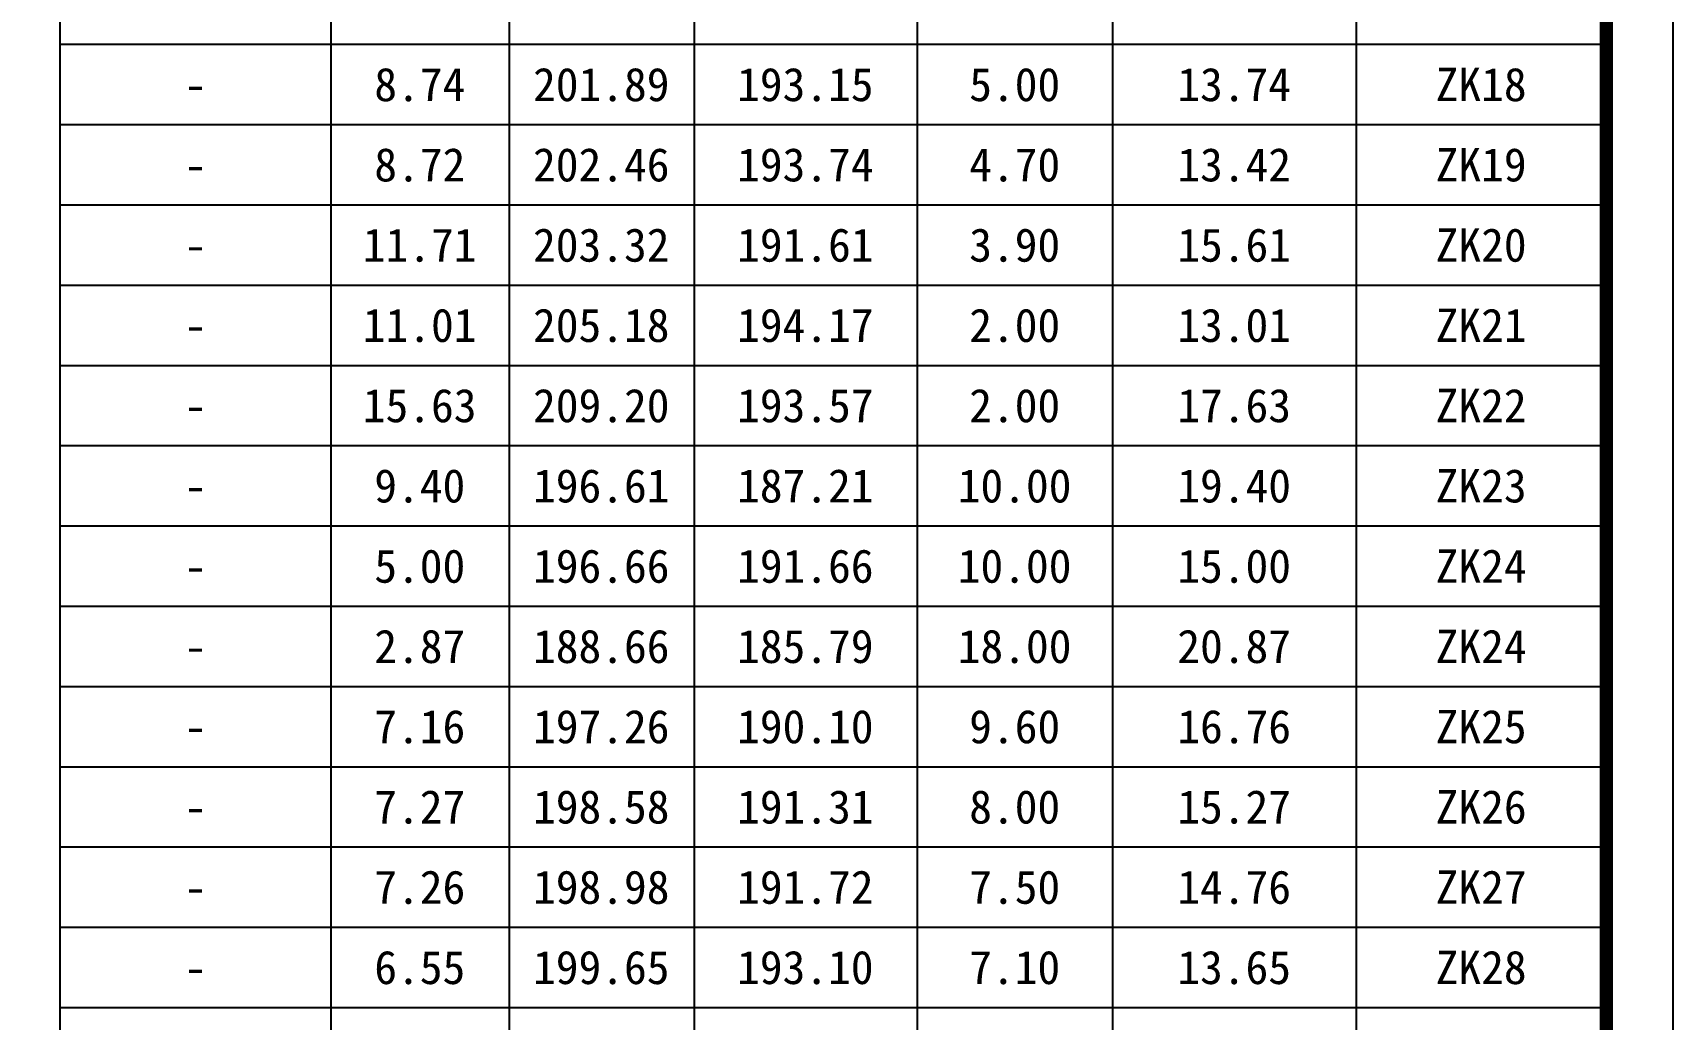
# Model space of a CAD drawing. Header units: millimetres. Extents: x 928 to 1798, y 854 to 1152.
# Drawn here: x 1675.6 to 1798.3, y 929.5 to 1003.3 of the extents above; entities that cross this region are included whole.
import ezdxf

# ---------------------------------------------------------------- set-up
doc = ezdxf.new("R2010")
doc.units = ezdxf.units.MM
doc.layers.add('不打印', color=7, linetype='Continuous', plot=False)
doc.styles.add('成果表转DWG表体', font='simfang_0.ttf', dxfattribs={"height": 2.5})

# ---------------------------------------------------------------- blocks, each defined once
blk = doc.blocks.new('地层图框模板（昇龙1）.dwg3', base_point=(25, 269))
at = {"const_width": 1}
blk.add_lwpolyline([(25, 5), (205, 5), (205, 292), (25, 292), (25, 5), (205, 5)], dxfattribs=at)
at = {"layer": '不打印', "const_width": 0.15}
blk.add_lwpolyline([(0, 0), (210, 0), (210, 297), (0, 297), (0, 0)], dxfattribs=at)

msp = doc.modelspace()

# ---------------------------------------------------------------- linework, layer by layer
at = {"color": 0}
for points in [[(1677.59, 876.4), (1677.59, 1110.4)], [(1677.59, 1002.4), (1677.59, 1008.4)], [(1697.86, 1002.4), (1697.86, 1008.4)], [(1697.86, 1002.4), (1697.86, 1008.4)], [(1711.19, 1002.4), (1711.19, 1008.4)], [(1711.19, 1002.4), (1711.19, 1008.4)], [(1725.04, 1002.4), (1725.04, 1008.4)], [(1725.04, 1002.4), (1725.04, 1008.4)], [(1741.71, 1002.4), (1741.71, 1008.4)], [(1741.71, 1002.4), (1741.71, 1008.4)], [(1756.33, 1002.4), (1756.33, 1008.4)], [(1756.33, 1002.4), (1756.33, 1008.4)], [(1774.54, 1002.4), (1774.54, 1008.4)], [(1774.54, 1002.4), (1774.54, 1008.4)], [(1793.26, 1002.4), (1793.26, 1008.4)], [(1677.59, 1002.4), (1697.86, 1002.4)], [(1677.59, 1002.4), (1697.86, 1002.4)], [(1677.59, 996.4), (1677.59, 1002.4)], [(1697.86, 1002.4), (1711.19, 1002.4)], [(1697.86, 996.4), (1697.86, 1002.4)], [(1697.86, 1002.4), (1711.19, 1002.4)], [(1697.86, 996.4), (1697.86, 1002.4)], [(1711.19, 1002.4), (1725.04, 1002.4)], [(1711.19, 996.4), (1711.19, 1002.4)], [(1711.19, 1002.4), (1725.04, 1002.4)], [(1711.19, 996.4), (1711.19, 1002.4)], [(1725.04, 1002.4), (1741.71, 1002.4)], [(1725.04, 996.4), (1725.04, 1002.4)], [(1725.04, 1002.4), (1741.71, 1002.4)], [(1725.04, 996.4), (1725.04, 1002.4)], [(1741.71, 1002.4), (1756.33, 1002.4)], [(1741.71, 996.4), (1741.71, 1002.4)], [(1741.71, 1002.4), (1756.33, 1002.4)], [(1741.71, 996.4), (1741.71, 1002.4)], [(1756.33, 1002.4), (1774.54, 1002.4)], [(1756.33, 996.4), (1756.33, 1002.4)], [(1756.33, 1002.4), (1774.54, 1002.4)], [(1756.33, 996.4), (1756.33, 1002.4)], [(1774.54, 1002.4), (1793.26, 1002.4)], [(1774.54, 996.4), (1774.54, 1002.4)], [(1774.54, 1002.4), (1793.26, 1002.4)], [(1774.54, 996.4), (1774.54, 1002.4)], [(1793.26, 996.4), (1793.26, 1002.4)], [(1677.59, 996.4), (1697.86, 996.4)], [(1677.59, 996.4), (1697.86, 996.4)], [(1677.59, 990.4), (1677.59, 996.4)], [(1697.86, 996.4), (1711.19, 996.4)], [(1697.86, 990.4), (1697.86, 996.4)], [(1697.86, 996.4), (1711.19, 996.4)], [(1697.86, 990.4), (1697.86, 996.4)], [(1711.19, 996.4), (1725.04, 996.4)], [(1711.19, 990.4), (1711.19, 996.4)], [(1711.19, 996.4), (1725.04, 996.4)], [(1711.19, 990.4), (1711.19, 996.4)], [(1725.04, 996.4), (1741.71, 996.4)], [(1725.04, 990.4), (1725.04, 996.4)], [(1725.04, 996.4), (1741.71, 996.4)], [(1725.04, 990.4), (1725.04, 996.4)], [(1741.71, 996.4), (1756.33, 996.4)], [(1741.71, 990.4), (1741.71, 996.4)], [(1741.71, 996.4), (1756.33, 996.4)], [(1741.71, 990.4), (1741.71, 996.4)], [(1756.33, 996.4), (1774.54, 996.4)], [(1756.33, 990.4), (1756.33, 996.4)], [(1756.33, 996.4), (1774.54, 996.4)], [(1756.33, 990.4), (1756.33, 996.4)], [(1774.54, 996.4), (1793.26, 996.4)], [(1774.54, 990.4), (1774.54, 996.4)], [(1774.54, 996.4), (1793.26, 996.4)], [(1774.54, 990.4), (1774.54, 996.4)], [(1793.26, 990.4), (1793.26, 996.4)], [(1677.59, 990.4), (1697.86, 990.4)], [(1677.59, 990.4), (1697.86, 990.4)], [(1677.59, 984.4), (1677.59, 990.4)], [(1697.86, 990.4), (1711.19, 990.4)], [(1697.86, 984.4), (1697.86, 990.4)], [(1697.86, 990.4), (1711.19, 990.4)], [(1697.86, 984.4), (1697.86, 990.4)], [(1711.19, 990.4), (1725.04, 990.4)], [(1711.19, 984.4), (1711.19, 990.4)], [(1711.19, 990.4), (1725.04, 990.4)], [(1711.19, 984.4), (1711.19, 990.4)], [(1725.04, 990.4), (1741.71, 990.4)], [(1725.04, 984.4), (1725.04, 990.4)], [(1725.04, 990.4), (1741.71, 990.4)], [(1725.04, 984.4), (1725.04, 990.4)], [(1741.71, 990.4), (1756.33, 990.4)], [(1741.71, 984.4), (1741.71, 990.4)], [(1741.71, 990.4), (1756.33, 990.4)], [(1741.71, 984.4), (1741.71, 990.4)], [(1756.33, 990.4), (1774.54, 990.4)], [(1756.33, 984.4), (1756.33, 990.4)], [(1756.33, 990.4), (1774.54, 990.4)], [(1756.33, 984.4), (1756.33, 990.4)], [(1774.54, 990.4), (1793.26, 990.4)], [(1774.54, 984.4), (1774.54, 990.4)], [(1774.54, 990.4), (1793.26, 990.4)], [(1774.54, 984.4), (1774.54, 990.4)], [(1793.26, 984.4), (1793.26, 990.4)], [(1677.59, 984.4), (1697.86, 984.4)], [(1677.59, 984.4), (1697.86, 984.4)], [(1677.59, 978.4), (1677.59, 984.4)], [(1697.86, 984.4), (1711.19, 984.4)], [(1697.86, 978.4), (1697.86, 984.4)], [(1697.86, 984.4), (1711.19, 984.4)], [(1697.86, 978.4), (1697.86, 984.4)], [(1711.19, 984.4), (1725.04, 984.4)], [(1711.19, 978.4), (1711.19, 984.4)], [(1711.19, 984.4), (1725.04, 984.4)], [(1711.19, 978.4), (1711.19, 984.4)], [(1725.04, 984.4), (1741.71, 984.4)], [(1725.04, 978.4), (1725.04, 984.4)], [(1725.04, 984.4), (1741.71, 984.4)], [(1725.04, 978.4), (1725.04, 984.4)], [(1741.71, 984.4), (1756.33, 984.4)], [(1741.71, 978.4), (1741.71, 984.4)], [(1741.71, 984.4), (1756.33, 984.4)], [(1741.71, 978.4), (1741.71, 984.4)], [(1756.33, 984.4), (1774.54, 984.4)], [(1756.33, 978.4), (1756.33, 984.4)], [(1756.33, 984.4), (1774.54, 984.4)], [(1756.33, 978.4), (1756.33, 984.4)], [(1774.54, 984.4), (1793.26, 984.4)], [(1774.54, 978.4), (1774.54, 984.4)], [(1774.54, 984.4), (1793.26, 984.4)], [(1774.54, 978.4), (1774.54, 984.4)], [(1793.26, 978.4), (1793.26, 984.4)], [(1677.59, 978.4), (1697.86, 978.4)], [(1677.59, 978.4), (1697.86, 978.4)], [(1677.59, 972.4), (1677.59, 978.4)], [(1697.86, 978.4), (1711.19, 978.4)], [(1697.86, 972.4), (1697.86, 978.4)], [(1697.86, 978.4), (1711.19, 978.4)], [(1697.86, 972.4), (1697.86, 978.4)], [(1711.19, 978.4), (1725.04, 978.4)], [(1711.19, 972.4), (1711.19, 978.4)], [(1711.19, 978.4), (1725.04, 978.4)], [(1711.19, 972.4), (1711.19, 978.4)], [(1725.04, 978.4), (1741.71, 978.4)], [(1725.04, 972.4), (1725.04, 978.4)], [(1725.04, 978.4), (1741.71, 978.4)], [(1725.04, 972.4), (1725.04, 978.4)], [(1741.71, 978.4), (1756.33, 978.4)], [(1741.71, 972.4), (1741.71, 978.4)], [(1741.71, 978.4), (1756.33, 978.4)], [(1741.71, 972.4), (1741.71, 978.4)], [(1756.33, 978.4), (1774.54, 978.4)], [(1756.33, 972.4), (1756.33, 978.4)], [(1756.33, 978.4), (1774.54, 978.4)], [(1756.33, 972.4), (1756.33, 978.4)], [(1774.54, 978.4), (1793.26, 978.4)], [(1774.54, 972.4), (1774.54, 978.4)], [(1774.54, 978.4), (1793.26, 978.4)], [(1774.54, 972.4), (1774.54, 978.4)], [(1793.26, 972.4), (1793.26, 978.4)], [(1677.59, 972.4), (1697.86, 972.4)], [(1677.59, 972.4), (1697.86, 972.4)], [(1677.59, 966.4), (1677.59, 972.4)], [(1697.86, 972.4), (1711.19, 972.4)], [(1697.86, 966.4), (1697.86, 972.4)], [(1697.86, 972.4), (1711.19, 972.4)], [(1697.86, 966.4), (1697.86, 972.4)], [(1711.19, 972.4), (1725.04, 972.4)], [(1711.19, 966.4), (1711.19, 972.4)], [(1711.19, 972.4), (1725.04, 972.4)], [(1711.19, 966.4), (1711.19, 972.4)], [(1725.04, 972.4), (1741.71, 972.4)], [(1725.04, 966.4), (1725.04, 972.4)], [(1725.04, 972.4), (1741.71, 972.4)], [(1725.04, 966.4), (1725.04, 972.4)], [(1741.71, 972.4), (1756.33, 972.4)], [(1741.71, 966.4), (1741.71, 972.4)], [(1741.71, 972.4), (1756.33, 972.4)], [(1741.71, 966.4), (1741.71, 972.4)], [(1756.33, 972.4), (1774.54, 972.4)], [(1756.33, 966.4), (1756.33, 972.4)], [(1756.33, 972.4), (1774.54, 972.4)], [(1756.33, 966.4), (1756.33, 972.4)], [(1774.54, 972.4), (1793.26, 972.4)], [(1774.54, 966.4), (1774.54, 972.4)], [(1774.54, 972.4), (1793.26, 972.4)], [(1774.54, 966.4), (1774.54, 972.4)], [(1793.26, 966.4), (1793.26, 972.4)], [(1677.59, 966.4), (1697.86, 966.4)], [(1677.59, 966.4), (1697.86, 966.4)], [(1677.59, 960.4), (1677.59, 966.4)], [(1697.86, 966.4), (1711.19, 966.4)], [(1697.86, 960.4), (1697.86, 966.4)], [(1697.86, 966.4), (1711.19, 966.4)], [(1697.86, 960.4), (1697.86, 966.4)], [(1711.19, 966.4), (1725.04, 966.4)], [(1711.19, 960.4), (1711.19, 966.4)], [(1711.19, 966.4), (1725.04, 966.4)], [(1711.19, 960.4), (1711.19, 966.4)], [(1725.04, 966.4), (1741.71, 966.4)], [(1725.04, 960.4), (1725.04, 966.4)], [(1725.04, 966.4), (1741.71, 966.4)], [(1725.04, 960.4), (1725.04, 966.4)], [(1741.71, 966.4), (1756.33, 966.4)], [(1741.71, 960.4), (1741.71, 966.4)], [(1741.71, 966.4), (1756.33, 966.4)], [(1741.71, 960.4), (1741.71, 966.4)], [(1756.33, 966.4), (1774.54, 966.4)], [(1756.33, 960.4), (1756.33, 966.4)], [(1756.33, 966.4), (1774.54, 966.4)], [(1756.33, 960.4), (1756.33, 966.4)], [(1774.54, 966.4), (1793.26, 966.4)], [(1774.54, 960.4), (1774.54, 966.4)], [(1774.54, 966.4), (1793.26, 966.4)], [(1774.54, 960.4), (1774.54, 966.4)], [(1793.26, 960.4), (1793.26, 966.4)], [(1677.59, 960.4), (1697.86, 960.4)], [(1677.59, 960.4), (1697.86, 960.4)], [(1677.59, 954.4), (1677.59, 960.4)], [(1697.86, 960.4), (1711.19, 960.4)], [(1697.86, 954.4), (1697.86, 960.4)], [(1697.86, 960.4), (1711.19, 960.4)], [(1697.86, 954.4), (1697.86, 960.4)], [(1711.19, 960.4), (1725.04, 960.4)], [(1711.19, 954.4), (1711.19, 960.4)], [(1711.19, 960.4), (1725.04, 960.4)], [(1711.19, 954.4), (1711.19, 960.4)], [(1725.04, 960.4), (1741.71, 960.4)], [(1725.04, 954.4), (1725.04, 960.4)], [(1725.04, 960.4), (1741.71, 960.4)], [(1725.04, 954.4), (1725.04, 960.4)], [(1741.71, 960.4), (1756.33, 960.4)], [(1741.71, 954.4), (1741.71, 960.4)], [(1741.71, 960.4), (1756.33, 960.4)], [(1741.71, 954.4), (1741.71, 960.4)], [(1756.33, 960.4), (1774.54, 960.4)], [(1756.33, 954.4), (1756.33, 960.4)], [(1756.33, 960.4), (1774.54, 960.4)], [(1756.33, 954.4), (1756.33, 960.4)], [(1774.54, 960.4), (1793.26, 960.4)], [(1774.54, 954.4), (1774.54, 960.4)], [(1774.54, 960.4), (1793.26, 960.4)], [(1774.54, 954.4), (1774.54, 960.4)], [(1793.26, 954.4), (1793.26, 960.4)], [(1677.59, 954.4), (1697.86, 954.4)], [(1677.59, 954.4), (1697.86, 954.4)], [(1677.59, 948.4), (1677.59, 954.4)], [(1697.86, 954.4), (1711.19, 954.4)], [(1697.86, 948.4), (1697.86, 954.4)], [(1697.86, 954.4), (1711.19, 954.4)], [(1697.86, 948.4), (1697.86, 954.4)], [(1711.19, 954.4), (1725.04, 954.4)], [(1711.19, 948.4), (1711.19, 954.4)], [(1711.19, 954.4), (1725.04, 954.4)], [(1711.19, 948.4), (1711.19, 954.4)], [(1725.04, 954.4), (1741.71, 954.4)], [(1725.04, 948.4), (1725.04, 954.4)], [(1725.04, 954.4), (1741.71, 954.4)], [(1725.04, 948.4), (1725.04, 954.4)], [(1741.71, 954.4), (1756.33, 954.4)], [(1741.71, 948.4), (1741.71, 954.4)], [(1741.71, 954.4), (1756.33, 954.4)], [(1741.71, 948.4), (1741.71, 954.4)], [(1756.33, 954.4), (1774.54, 954.4)], [(1756.33, 948.4), (1756.33, 954.4)], [(1756.33, 954.4), (1774.54, 954.4)], [(1756.33, 948.4), (1756.33, 954.4)], [(1774.54, 954.4), (1793.26, 954.4)], [(1774.54, 948.4), (1774.54, 954.4)], [(1774.54, 954.4), (1793.26, 954.4)], [(1774.54, 948.4), (1774.54, 954.4)], [(1793.26, 948.4), (1793.26, 954.4)], [(1677.59, 948.4), (1697.86, 948.4)], [(1677.59, 948.4), (1697.86, 948.4)], [(1677.59, 942.4), (1677.59, 948.4)], [(1697.86, 948.4), (1711.19, 948.4)], [(1697.86, 942.4), (1697.86, 948.4)], [(1697.86, 948.4), (1711.19, 948.4)], [(1697.86, 942.4), (1697.86, 948.4)], [(1711.19, 948.4), (1725.04, 948.4)], [(1711.19, 942.4), (1711.19, 948.4)], [(1711.19, 948.4), (1725.04, 948.4)], [(1711.19, 942.4), (1711.19, 948.4)], [(1725.04, 948.4), (1741.71, 948.4)], [(1725.04, 942.4), (1725.04, 948.4)], [(1725.04, 948.4), (1741.71, 948.4)], [(1725.04, 942.4), (1725.04, 948.4)], [(1741.71, 948.4), (1756.33, 948.4)], [(1741.71, 942.4), (1741.71, 948.4)], [(1741.71, 948.4), (1756.33, 948.4)], [(1741.71, 942.4), (1741.71, 948.4)], [(1756.33, 948.4), (1774.54, 948.4)], [(1756.33, 942.4), (1756.33, 948.4)], [(1756.33, 948.4), (1774.54, 948.4)], [(1756.33, 942.4), (1756.33, 948.4)], [(1774.54, 948.4), (1793.26, 948.4)], [(1774.54, 942.4), (1774.54, 948.4)], [(1774.54, 948.4), (1793.26, 948.4)], [(1774.54, 942.4), (1774.54, 948.4)], [(1793.26, 942.4), (1793.26, 948.4)], [(1677.59, 942.4), (1697.86, 942.4)], [(1677.59, 942.4), (1697.86, 942.4)], [(1677.59, 936.4), (1677.59, 942.4)], [(1697.86, 942.4), (1711.19, 942.4)], [(1697.86, 936.4), (1697.86, 942.4)], [(1697.86, 942.4), (1711.19, 942.4)], [(1697.86, 936.4), (1697.86, 942.4)], [(1711.19, 942.4), (1725.04, 942.4)], [(1711.19, 936.4), (1711.19, 942.4)], [(1711.19, 942.4), (1725.04, 942.4)], [(1711.19, 936.4), (1711.19, 942.4)], [(1725.04, 942.4), (1741.71, 942.4)], [(1725.04, 936.4), (1725.04, 942.4)], [(1725.04, 942.4), (1741.71, 942.4)], [(1725.04, 936.4), (1725.04, 942.4)], [(1741.71, 942.4), (1756.33, 942.4)], [(1741.71, 936.4), (1741.71, 942.4)], [(1741.71, 942.4), (1756.33, 942.4)], [(1741.71, 936.4), (1741.71, 942.4)], [(1756.33, 942.4), (1774.54, 942.4)], [(1756.33, 936.4), (1756.33, 942.4)], [(1756.33, 942.4), (1774.54, 942.4)], [(1756.33, 936.4), (1756.33, 942.4)], [(1774.54, 942.4), (1793.26, 942.4)], [(1774.54, 936.4), (1774.54, 942.4)], [(1774.54, 942.4), (1793.26, 942.4)], [(1774.54, 936.4), (1774.54, 942.4)], [(1793.26, 936.4), (1793.26, 942.4)], [(1677.59, 936.4), (1697.86, 936.4)], [(1677.59, 936.4), (1697.86, 936.4)], [(1677.59, 930.4), (1677.59, 936.4)], [(1697.86, 936.4), (1711.19, 936.4)], [(1697.86, 930.4), (1697.86, 936.4)], [(1697.86, 936.4), (1711.19, 936.4)], [(1697.86, 930.4), (1697.86, 936.4)], [(1711.19, 936.4), (1725.04, 936.4)], [(1711.19, 930.4), (1711.19, 936.4)], [(1711.19, 936.4), (1725.04, 936.4)], [(1711.19, 930.4), (1711.19, 936.4)], [(1725.04, 936.4), (1741.71, 936.4)], [(1725.04, 930.4), (1725.04, 936.4)], [(1725.04, 936.4), (1741.71, 936.4)], [(1725.04, 930.4), (1725.04, 936.4)], [(1741.71, 936.4), (1756.33, 936.4)], [(1741.71, 930.4), (1741.71, 936.4)], [(1741.71, 936.4), (1756.33, 936.4)], [(1741.71, 930.4), (1741.71, 936.4)], [(1756.33, 936.4), (1774.54, 936.4)], [(1756.33, 930.4), (1756.33, 936.4)], [(1756.33, 936.4), (1774.54, 936.4)], [(1756.33, 930.4), (1756.33, 936.4)], [(1774.54, 936.4), (1793.26, 936.4)], [(1774.54, 930.4), (1774.54, 936.4)], [(1774.54, 936.4), (1793.26, 936.4)], [(1774.54, 930.4), (1774.54, 936.4)], [(1793.26, 930.4), (1793.26, 936.4)], [(1677.59, 930.4), (1697.86, 930.4)], [(1677.59, 930.4), (1697.86, 930.4)], [(1677.59, 924.4), (1677.59, 930.4)], [(1697.86, 930.4), (1711.19, 930.4)], [(1697.86, 924.4), (1697.86, 930.4)], [(1697.86, 930.4), (1711.19, 930.4)], [(1697.86, 924.4), (1697.86, 930.4)], [(1711.19, 930.4), (1725.04, 930.4)], [(1711.19, 924.4), (1711.19, 930.4)], [(1711.19, 930.4), (1725.04, 930.4)], [(1711.19, 924.4), (1711.19, 930.4)], [(1725.04, 930.4), (1741.71, 930.4)], [(1725.04, 924.4), (1725.04, 930.4)], [(1725.04, 930.4), (1741.71, 930.4)], [(1725.04, 924.4), (1725.04, 930.4)], [(1741.71, 930.4), (1756.33, 930.4)], [(1741.71, 924.4), (1741.71, 930.4)], [(1741.71, 930.4), (1756.33, 930.4)], [(1741.71, 924.4), (1741.71, 930.4)], [(1756.33, 930.4), (1774.54, 930.4)], [(1756.33, 924.4), (1756.33, 930.4)], [(1756.33, 930.4), (1774.54, 930.4)], [(1756.33, 924.4), (1756.33, 930.4)], [(1774.54, 930.4), (1793.26, 930.4)], [(1774.54, 924.4), (1774.54, 930.4)], [(1774.54, 930.4), (1793.26, 930.4)], [(1774.54, 924.4), (1774.54, 930.4)], [(1793.26, 924.4), (1793.26, 930.4)]]:
    msp.add_lwpolyline(points, dxfattribs=at)

# ---------------------------------------------------------------- block references
msp.add_blockref('地层图框模板（昇龙1）.dwg3', (1613.22, 1123.57))

# ---------------------------------------------------------------- texts
at = {"color": 0, "style": '成果表转DWG表体'}
for s, p in [('8.74', (1701.09, 998.15)), ('201.89', (1712.96, 998.15)), ('193.15', (1728.22, 998.15)), ('5.00', (1745.58, 998.15)), ('13.74', (1761.14, 998.15)), ('ZK18', (1780.46, 998.15)), ('-', (1686.87, 998.15)), ('8.72', (1701.09, 992.15)), ('202.46', (1712.96, 992.15)), ('193.74', (1728.22, 992.15)), ('4.70', (1745.58, 992.15)), ('13.42', (1761.14, 992.15)), ('ZK19', (1780.46, 992.15)), ('-', (1686.87, 992.15)), ('11.71', (1700.23, 986.15)), ('203.32', (1712.96, 986.15)), ('191.61', (1728.22, 986.15)), ('3.90', (1745.58, 986.15)), ('15.61', (1761.14, 986.15)), ('ZK20', (1780.46, 986.15)), ('-', (1686.87, 986.15)), ('11.01', (1700.23, 980.15)), ('205.18', (1712.96, 980.15)), ('194.17', (1728.22, 980.15)), ('2.00', (1745.58, 980.15)), ('13.01', (1761.14, 980.15)), ('ZK21', (1780.46, 980.15)), ('-', (1686.87, 980.15)), ('15.63', (1700.23, 974.15)), ('209.20', (1712.96, 974.15)), ('193.57', (1728.22, 974.15)), ('2.00', (1745.58, 974.15)), ('17.63', (1761.14, 974.15)), ('ZK22', (1780.46, 974.15)), ('-', (1686.87, 974.15)), ('9.40', (1701.09, 968.15)), ('196.61', (1712.96, 968.15)), ('187.21', (1728.22, 968.15)), ('10.00', (1744.72, 968.15)), ('19.40', (1761.14, 968.15)), ('ZK23', (1780.46, 968.15)), ('-', (1686.87, 968.15)), ('5.00', (1701.09, 962.15)), ('196.66', (1712.96, 962.15)), ('191.66', (1728.22, 962.15)), ('10.00', (1744.72, 962.15)), ('15.00', (1761.14, 962.15)), ('ZK24', (1780.46, 962.15)), ('-', (1686.87, 962.15)), ('ZK24', (1780.46, 956.15)), ('2.87', (1701.09, 956.15)), ('188.66', (1712.96, 956.15)), ('185.79', (1728.22, 956.15)), ('18.00', (1744.72, 956.15)), ('20.87', (1761.14, 956.15)), ('-', (1686.87, 956.15)), ('7.16', (1701.09, 950.15)), ('197.26', (1712.96, 950.15)), ('190.10', (1728.22, 950.15)), ('9.60', (1745.58, 950.15)), ('16.76', (1761.14, 950.15)), ('ZK25', (1780.46, 950.15)), ('-', (1686.87, 950.15)), ('7.27', (1701.09, 944.15)), ('198.58', (1712.96, 944.15)), ('191.31', (1728.22, 944.15)), ('8.00', (1745.58, 944.15)), ('15.27', (1761.14, 944.15)), ('ZK26', (1780.46, 944.15)), ('-', (1686.87, 944.15)), ('7.26', (1701.09, 938.15)), ('198.98', (1712.96, 938.15)), ('191.72', (1728.22, 938.15)), ('7.50', (1745.58, 938.15)), ('14.76', (1761.14, 938.15)), ('ZK27', (1780.46, 938.15)), ('-', (1686.87, 938.15)), ('6.55', (1701.09, 932.15)), ('199.65', (1712.96, 932.15)), ('193.10', (1728.22, 932.15)), ('7.10', (1745.58, 932.15)), ('13.65', (1761.14, 932.15)), ('ZK28', (1780.46, 932.15)), ('-', (1686.87, 932.15))]:
    msp.add_text(s, height=2.5, dxfattribs=at).set_placement(p)

doc.saveas('drawing.dxf')
